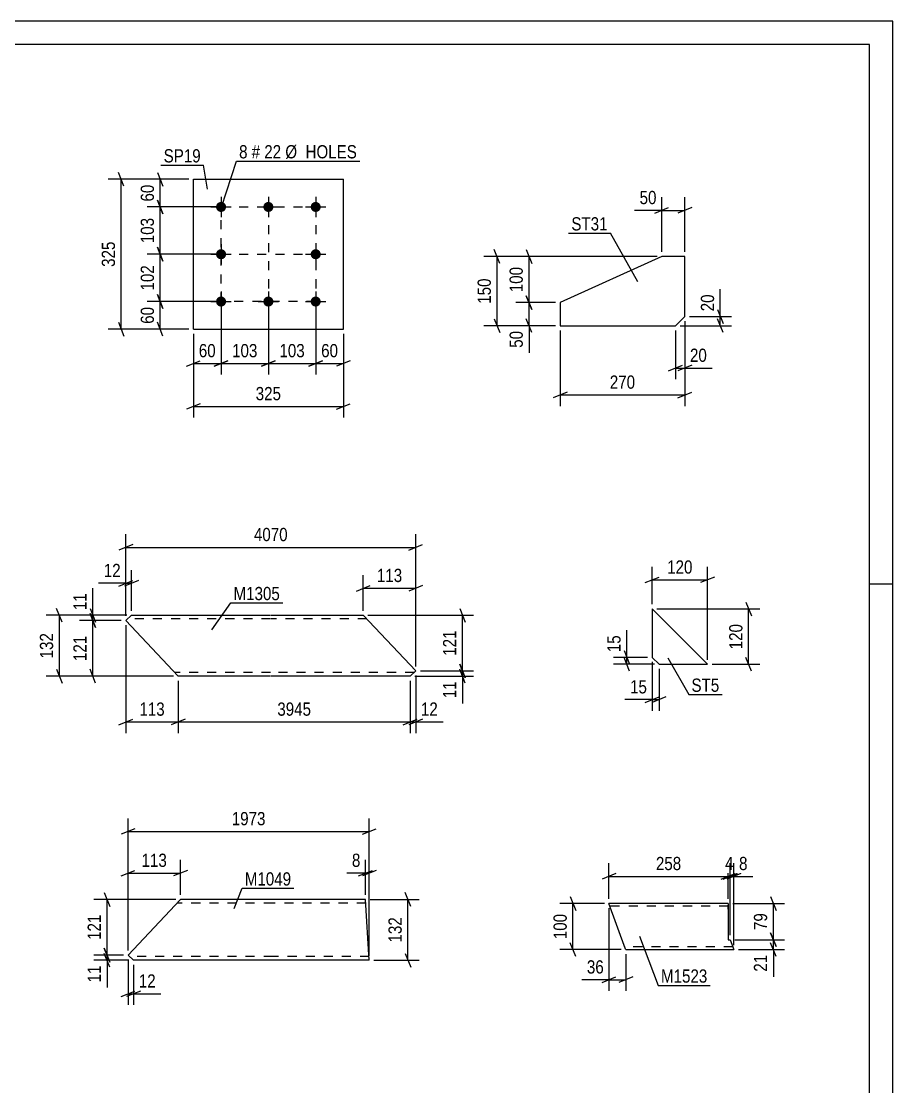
# Model space of a CAD drawing. Header units: millimetres. Extents: x 0 to 594, y 0 to 420.
# Drawn here: x 405.2 to 594, y 189.1 to 420 of the extents above; entities that cross this region are included whole.
import ezdxf

# ---------------------------------------------------------------- set-up
doc = ezdxf.new("R2010")
doc.units = ezdxf.units.MM
doc.linetypes.add('DXK_LINE_DOT2', pattern=[3.9198, 1.9599, -1.9599])
doc.styles.add('Arial Narrow', font='ARIALN.TTF', dxfattribs={"height": 0.2})

# ---------------------------------------------------------------- blocks, each defined once
blk = doc.blocks.new('Unknown-761544551-1135 - 11509')
at = {"color": 5, "linetype": 'Continuous'}
for p, q in [((594, 420), (0, 420)), ((594, 0), (594, 420)), ((589, 415), (5, 415)), ((589, 5), (589, 415)), ((594, 298), (589, 298))]:
    blk.add_line(p, q, dxfattribs=at)
blk = doc.blocks.new('Part-761544551-3211 - 3195')
at = {"color": 2, "linetype": 'Continuous'}
for p, q in [((427.88, 290.15), (429.09, 291.28)), ((429.09, 291.28), (459.23, 291.28)), ((459.33, 291.28), (479.33, 291.28)), ((479.33, 291.28), (490.68, 279.21)), ((439.23, 278.08), (427.88, 290.15)), ((459.23, 278.08), (439.23, 278.08)), ((489.48, 278.08), (459.33, 278.08)), ((490.68, 279.21), (489.48, 278.08))]:
    blk.add_line(p, q, dxfattribs=at)
at = {"color": 7, "linetype": 'DXK_LINE_DOT2'}
for p, q in [((459.23, 290.48), (428.24, 290.48)), ((480.09, 290.48), (459.33, 290.48)), ((459.23, 278.88), (438.48, 278.88)), ((490.33, 278.88), (459.33, 278.88))]:
    blk.add_line(p, q, dxfattribs=at)
blk = doc.blocks.new('Part-761544551-3380 - 3364')
at = {"color": 2, "linetype": 'Continuous'}
for p, q in [((428.36, 217.64), (439.71, 229.71)), ((459.71, 229.71), (439.71, 229.71)), ((479.81, 229.71), (459.81, 229.71)), ((480.62, 216.51), (479.81, 229.71)), ((429.56, 216.51), (428.36, 217.64)), ((459.71, 216.51), (429.56, 216.51)), ((480.62, 216.51), (459.81, 216.51))]:
    blk.add_line(p, q, dxfattribs=at)
at = {"color": 7, "linetype": 'DXK_LINE_DOT2'}
for p, q in [((459.71, 228.91), (438.96, 228.91)), ((479.86, 228.91), (459.81, 228.91)), ((459.71, 217.31), (428.71, 217.31)), ((480.57, 217.31), (459.81, 217.31)), ((480.57, 217.31), (480.57, 217.37))]:
    blk.add_line(p, q, dxfattribs=at)
blk = doc.blocks.new('Part-761544551-3575 - 3536')
at = {"color": 2, "linetype": 'Continuous'}
for p, q in [((442.51, 353.27), (442.51, 385.77)), ((442.51, 385.77), (475.01, 385.77)), ((475.01, 353.27), (475.01, 385.77)), ((442.51, 353.27), (475.01, 353.27))]:
    blk.add_line(p, q, dxfattribs=at)
blk = doc.blocks.new('Bolt-761544551-3570 - 3536')
at = {"linetype": 'Continuous'}
for points in [[(448.51, 380.87, -1), (448.51, 378.67, -1)], [(458.76, 380.87, -1), (458.76, 378.67, -1)], [(469.01, 380.87, -1), (469.01, 378.67, -1)], [(448.51, 370.62, -1), (448.51, 368.42, -1)], [(469.01, 370.62, -1), (469.01, 368.42, -1)], [(448.51, 360.37, -1), (448.51, 358.17, -1)], [(458.76, 360.37, -1), (458.76, 358.17, -1)], [(469.01, 360.37, -1), (469.01, 358.17, -1)]]:
    blk.add_hatch(color=1, dxfattribs=at).paths.add_polyline_path(points)
at = {"color": 1, "linetype": 'Continuous'}
for p, q in [((448.51, 381.97), (448.51, 377.57)), ((458.76, 381.97), (458.76, 377.57)), ((469.01, 381.97), (469.01, 377.57)), ((446.31, 379.77), (450.71, 379.77)), ((456.56, 379.77), (460.96, 379.77)), ((466.81, 379.77), (471.21, 379.77)), ((448.51, 371.72), (448.51, 367.32)), ((469.01, 371.72), (469.01, 367.32)), ((446.31, 369.52), (450.71, 369.52)), ((466.81, 369.52), (471.21, 369.52)), ((448.51, 361.47), (448.51, 357.07)), ((458.76, 361.47), (458.76, 357.07)), ((469.01, 361.47), (469.01, 357.07)), ((446.31, 359.27), (450.71, 359.27)), ((456.56, 359.27), (460.96, 359.27)), ((466.81, 359.27), (471.21, 359.27))]:
    blk.add_line(p, q, dxfattribs=at)
blk = doc.blocks.new('Part-761544551-3941 - 3925')
at = {"color": 2, "linetype": 'Continuous'}
for p, q in [((543.96, 369.03), (521.96, 359.03)), ((548.96, 369.03), (543.96, 369.03)), ((548.96, 356.03), (548.96, 369.03)), ((521.96, 359.03), (521.96, 354.03)), ((546.96, 354.03), (548.96, 356.03)), ((521.96, 354.03), (546.96, 354.03))]:
    blk.add_line(p, q, dxfattribs=at)
blk = doc.blocks.new('Part-761544551-4376 - 4360')
at = {"color": 2, "linetype": 'Continuous'}
for p, q in [((541.89, 292.66), (541.89, 282.16)), ((541.89, 292.66), (553.89, 280.66)), ((541.89, 282.16), (543.39, 280.66)), ((543.39, 280.66), (553.89, 280.66))]:
    blk.add_line(p, q, dxfattribs=at)
blk = doc.blocks.new('Part-761544551-4576 - 4570')
at = {"color": 2, "linetype": 'Continuous'}
for p, q in [((558.37, 228.83), (532.54, 228.83)), ((536.15, 218.92), (532.54, 228.83)), ((558.37, 228.83), (558.37, 228.74)), ((558.37, 228.74), (558.37, 227.63)), ((558.37, 227.63), (558.37, 220.98)), ((558.37, 220.98), (558.81, 220.98)), ((558.81, 220.98), (559.59, 218.83)), ((536.15, 218.92), (536.18, 218.83)), ((536.18, 218.83), (559.59, 218.83))]:
    blk.add_line(p, q, dxfattribs=at)
at = {"color": 7, "linetype": 'DXK_LINE_DOT2'}
for p, q in [((558.37, 228.23), (532.76, 228.23)), ((558.37, 227.63), (558.37, 228.48)), ((558.37, 227.86), (558.37, 227.63)), ((535.96, 219.43), (535.94, 219.48)), ((559.37, 219.43), (535.96, 219.43))]:
    blk.add_line(p, q, dxfattribs=at)
blk = doc.blocks.new('Rectangle-761544551-3648 - 3536')
at = {"color": 1, "linetype": 'DXK_LINE_DOT2'}
blk.add_lwpolyline([(448.51, 379.77), (469.01, 379.77), (469.01, 359.27), (448.51, 359.27), (448.51, 379.77)], close=True, dxfattribs=at)
blk = doc.blocks.new('Line-761544551-7862 - 3536')
at = {"color": 1, "linetype": 'DXK_LINE_DOT2'}
blk.add_line((458.76, 379.77), (458.76, 359.27), dxfattribs=at)
blk = doc.blocks.new('Line-761544551-7869 - 3536')
at = {"color": 1, "linetype": 'DXK_LINE_DOT2'}
blk.add_line((448.51, 369.52), (469.01, 369.52), dxfattribs=at)
blk = doc.blocks.new('StraightDimension-761544551-3318 - 3195')
at = {"color": 7, "linetype": 'Continuous'}
for p, q in [((479.33, 292.28), (479.33, 299.99)), ((490.68, 280.21), (490.68, 299.99)), ((477.83, 296.54), (480.83, 297.74)), ((479.33, 297.14), (490.68, 297.14)), ((492.18, 297.74), (489.18, 296.54))]:
    blk.add_line(p, q, dxfattribs=at)
at = {"color": 0}
blk.add_wipeout([(488.35, 297.89), (488.35, 302.09), (481.67, 302.09), (481.67, 297.89)], dxfattribs=at)
at = {"color": 3, "style": 'Arial Narrow'}
blk.add_text('113', height=2.863, dxfattribs=at).set_placement((482.27, 298.49))
blk = doc.blocks.new('StraightDimension-761544551-3214 - 3195')
at = {"color": 7, "linetype": 'Continuous'}
for p, q in [((500.21, 280.71), (501.41, 277.71)), ((501.41, 276.58), (500.21, 279.58)), ((490.48, 278.08), (503.21, 278.08)), ((491.68, 279.21), (503.21, 279.21)), ((500.81, 278.08), (500.81, 279.21))]:
    blk.add_line(p, q, dxfattribs=at)
at = {"color": 0}
blk.add_wipeout([(500.06, 277.56), (495.86, 277.56), (495.86, 272.7), (500.06, 272.7)], dxfattribs=at)
at = {"color": 7, "linetype": 'Continuous'}
blk.add_line((500.81, 278.08), (500.81, 272.18), dxfattribs=at)
blk.add_line((500.81, 278.08), (500.81, 272.18), dxfattribs=at)
at = {"color": 3, "style": 'Arial Narrow'}
blk.add_text('11', height=2.863, rotation=90.0002, dxfattribs=at).set_placement((499.46, 273.3))
blk = doc.blocks.new('StraightDimension-761544551-3227 - 3195')
at = {"color": 7, "linetype": 'Continuous'}
for p, q in [((480.33, 291.28), (503.21, 291.28)), ((500.21, 292.78), (501.41, 289.78)), ((500.81, 279.21), (500.81, 291.28)), ((501.41, 277.71), (500.21, 280.71)), ((491.68, 279.21), (503.21, 279.21))]:
    blk.add_line(p, q, dxfattribs=at)
at = {"color": 0}
blk.add_wipeout([(500.06, 288.59), (495.86, 288.59), (495.86, 281.91), (500.06, 281.91)], dxfattribs=at)
at = {"color": 3, "style": 'Arial Narrow'}
blk.add_text('121', height=2.863, rotation=90.0002, dxfattribs=at).set_placement((499.46, 282.51))
blk = doc.blocks.new('StraightDimension-761544551-3241 - 3195')
at = {"color": 7, "linetype": 'Continuous'}
for p, q in [((428.09, 291.28), (410.63, 291.28)), ((414.08, 289.78), (412.88, 292.78)), ((413.48, 278.08), (413.48, 291.28)), ((412.88, 279.58), (414.08, 276.58)), ((438.23, 278.08), (410.63, 278.08))]:
    blk.add_line(p, q, dxfattribs=at)
at = {"color": 0}
blk.add_wipeout([(412.73, 288.02), (408.53, 288.02), (408.53, 281.34), (412.73, 281.34)], dxfattribs=at)
at = {"color": 3, "style": 'Arial Narrow'}
blk.add_text('132', height=2.863, rotation=90.0002, dxfattribs=at).set_placement((412.13, 281.94))
blk = doc.blocks.new('StraightDimension-761544551-3260 - 3195')
at = {"color": 7, "linetype": 'Continuous'}
for p, q in [((420.13, 291.65), (421.33, 288.65)), ((426.88, 290.15), (417.88, 290.15)), ((420.73, 278.08), (420.73, 290.15)), ((421.33, 276.58), (420.13, 279.58)), ((438.23, 278.08), (417.88, 278.08))]:
    blk.add_line(p, q, dxfattribs=at)
at = {"color": 0}
blk.add_wipeout([(419.98, 287.46), (415.78, 287.46), (415.78, 280.77), (419.98, 280.77)], dxfattribs=at)
at = {"color": 3, "style": 'Arial Narrow'}
blk.add_text('121', height=2.863, rotation=90.0002, dxfattribs=at).set_placement((419.38, 281.37))
blk = doc.blocks.new('StraightDimension-761544551-3272 - 3195')
at = {"color": 7, "linetype": 'Continuous'}
for p, q in [((428.09, 291.28), (417.88, 291.28)), ((420.13, 292.78), (421.33, 289.78)), ((421.33, 288.65), (420.13, 291.65)), ((420.73, 290.15), (420.73, 291.28)), ((426.88, 290.15), (417.88, 290.15))]:
    blk.add_line(p, q, dxfattribs=at)
at = {"color": 0}
blk.add_wipeout([(419.98, 296.66), (415.78, 296.66), (415.78, 291.81), (419.98, 291.81)], dxfattribs=at)
at = {"color": 7, "linetype": 'Continuous'}
blk.add_line((420.73, 291.28), (420.73, 297.19), dxfattribs=at)
blk.add_line((420.73, 291.28), (420.73, 297.19), dxfattribs=at)
at = {"color": 3, "style": 'Arial Narrow'}
blk.add_text('11', height=2.863, rotation=90.0002, dxfattribs=at).set_placement((419.38, 292.41))
blk = doc.blocks.new('StraightDimension-761544551-3336 - 3195')
at = {"color": 7, "linetype": 'Continuous'}
for p, q in [((427.88, 291.15), (427.88, 301.06)), ((429.09, 292.28), (429.09, 301.06)), ((426.38, 297.61), (429.38, 298.81)), ((430.59, 298.81), (427.59, 297.61)), ((427.88, 298.21), (429.09, 298.21))]:
    blk.add_line(p, q, dxfattribs=at)
at = {"color": 0}
blk.add_wipeout([(427.36, 298.96), (427.36, 303.16), (422.5, 303.16), (422.5, 298.96)], dxfattribs=at)
at = {"color": 7, "linetype": 'Continuous'}
blk.add_line((427.88, 298.21), (421.98, 298.21), dxfattribs=at)
blk.add_line((427.88, 298.21), (421.98, 298.21), dxfattribs=at)
at = {"color": 3, "style": 'Arial Narrow'}
blk.add_text('12', height=2.863, dxfattribs=at).set_placement((423.1, 299.56))
blk = doc.blocks.new('StraightDimension-761544551-3350 - 3195')
at = {"color": 7, "linetype": 'Continuous'}
for p, q in [((427.88, 291.15), (427.88, 308.85)), ((490.68, 280.21), (490.68, 308.85)), ((429.38, 306.6), (426.38, 305.4)), ((427.88, 306), (490.68, 306)), ((489.18, 305.4), (492.18, 306.6))]:
    blk.add_line(p, q, dxfattribs=at)
at = {"color": 0}
blk.add_wipeout([(463.54, 306.75), (463.54, 310.95), (455.03, 310.95), (455.03, 306.75)], dxfattribs=at)
at = {"color": 3, "style": 'Arial Narrow'}
blk.add_text('4070', height=2.863, dxfattribs=at).set_placement((455.63, 307.35))
blk = doc.blocks.new('StraightDimension-761544551-8099 - 3195')
at = {"color": 7, "linetype": 'Continuous'}
for p, q in [((489.48, 277.08), (489.48, 265.77)), ((490.68, 278.21), (490.68, 265.77)), ((487.98, 267.57), (490.98, 268.77)), ((492.18, 268.77), (489.18, 267.57)), ((489.48, 268.17), (490.68, 268.17))]:
    blk.add_line(p, q, dxfattribs=at)
at = {"color": 0}
blk.add_wipeout([(496.06, 268.92), (496.06, 273.12), (491.21, 273.12), (491.21, 268.92)], dxfattribs=at)
at = {"color": 7, "linetype": 'Continuous'}
blk.add_line((490.68, 268.17), (496.59, 268.17), dxfattribs=at)
blk.add_line((490.68, 268.17), (496.59, 268.17), dxfattribs=at)
at = {"color": 3, "style": 'Arial Narrow'}
blk.add_text('12', height=2.863, dxfattribs=at).set_placement((491.81, 269.52))
blk = doc.blocks.new('StraightDimension-761544551-8100 - 3195')
at = {"color": 7, "linetype": 'Continuous'}
for p, q in [((439.23, 277.08), (439.23, 265.77)), ((489.48, 277.08), (489.48, 265.77)), ((440.73, 268.77), (437.73, 267.57)), ((439.23, 268.17), (489.48, 268.17)), ((487.98, 267.57), (490.98, 268.77))]:
    blk.add_line(p, q, dxfattribs=at)
at = {"color": 0}
blk.add_wipeout([(468.61, 268.92), (468.61, 273.12), (460.1, 273.12), (460.1, 268.92)], dxfattribs=at)
at = {"color": 3, "style": 'Arial Narrow'}
blk.add_text('3945', height=2.863, dxfattribs=at).set_placement((460.7, 269.52))
blk = doc.blocks.new('StraightDimension-761544551-8101 - 3195')
at = {"color": 7, "linetype": 'Continuous'}
for p, q in [((427.88, 289.15), (427.88, 265.77)), ((439.23, 277.08), (439.23, 265.77)), ((426.38, 267.57), (429.38, 268.77)), ((427.88, 268.17), (439.23, 268.17)), ((440.73, 268.77), (437.73, 267.57))]:
    blk.add_line(p, q, dxfattribs=at)
at = {"color": 0}
blk.add_wipeout([(436.9, 268.92), (436.9, 273.12), (430.22, 273.12), (430.22, 268.92)], dxfattribs=at)
at = {"color": 3, "style": 'Arial Narrow'}
blk.add_text('113', height=2.863, dxfattribs=at).set_placement((430.82, 269.52))
blk = doc.blocks.new('StraightDimension-761544551-3383 - 3364')
at = {"color": 7, "linetype": 'Continuous'}
for p, q in [((489.59, 228.21), (488.39, 231.21)), ((480.81, 229.71), (491.39, 229.71)), ((488.99, 216.51), (488.99, 229.71)), ((488.39, 218.01), (489.59, 215.01)), ((481.62, 216.51), (491.39, 216.51))]:
    blk.add_line(p, q, dxfattribs=at)
at = {"color": 0}
blk.add_wipeout([(488.24, 226.45), (484.04, 226.45), (484.04, 219.77), (488.24, 219.77)], dxfattribs=at)
at = {"color": 3, "style": 'Arial Narrow'}
blk.add_text('132', height=2.863, rotation=90.0002, dxfattribs=at).set_placement((487.64, 220.37))
blk = doc.blocks.new('StraightDimension-761544551-3456 - 3364')
at = {"color": 7, "linetype": 'Continuous'}
for p, q in [((428.36, 216.64), (428.36, 206.85)), ((429.56, 215.51), (429.56, 206.85)), ((426.86, 208.65), (429.86, 209.85)), ((431.06, 209.85), (428.06, 208.65)), ((428.36, 209.25), (429.56, 209.25))]:
    blk.add_line(p, q, dxfattribs=at)
at = {"color": 0}
blk.add_wipeout([(434.94, 210), (434.94, 214.2), (430.09, 214.2), (430.09, 210)], dxfattribs=at)
at = {"color": 7, "linetype": 'Continuous'}
blk.add_line((429.56, 209.25), (435.47, 209.25), dxfattribs=at)
blk.add_line((429.56, 209.25), (435.47, 209.25), dxfattribs=at)
at = {"color": 3, "style": 'Arial Narrow'}
blk.add_text('12', height=2.863, dxfattribs=at).set_placement((430.69, 210.6))
blk = doc.blocks.new('StraightDimension-761544551-3424 - 3364')
at = {"color": 7, "linetype": 'Continuous'}
for p, q in [((479.81, 230.71), (479.81, 238.26)), ((480.62, 217.51), (480.62, 238.26)), ((478.31, 234.81), (481.31, 236.01)), ((482.12, 236.01), (479.12, 234.81)), ((479.81, 235.41), (480.62, 235.41))]:
    blk.add_line(p, q, dxfattribs=at)
at = {"color": 0}
blk.add_wipeout([(479.28, 236.16), (479.28, 240.36), (476.26, 240.36), (476.26, 236.16)], dxfattribs=at)
at = {"color": 7, "linetype": 'Continuous'}
blk.add_line((479.81, 235.41), (475.73, 235.41), dxfattribs=at)
blk.add_line((479.81, 235.41), (475.73, 235.41), dxfattribs=at)
at = {"color": 3, "style": 'Arial Narrow'}
blk.add_text('8', height=2.86, dxfattribs=at).set_placement((476.86, 236.76))
blk = doc.blocks.new('StraightDimension-761544551-3397 - 3364')
at = {"color": 7, "linetype": 'Continuous'}
for p, q in [((427.36, 217.64), (420.97, 217.64)), ((423.22, 219.14), (424.42, 216.14)), ((424.42, 215.01), (423.22, 218.01)), ((423.82, 216.51), (423.82, 217.64)), ((428.56, 216.51), (420.97, 216.51))]:
    blk.add_line(p, q, dxfattribs=at)
at = {"color": 0}
blk.add_wipeout([(423.07, 215.98), (418.87, 215.98), (418.87, 211.13), (423.07, 211.13)], dxfattribs=at)
at = {"color": 7, "linetype": 'Continuous'}
blk.add_line((423.82, 216.51), (423.82, 210.6), dxfattribs=at)
blk.add_line((423.82, 216.51), (423.82, 210.6), dxfattribs=at)
at = {"color": 3, "style": 'Arial Narrow'}
blk.add_text('11', height=2.863, rotation=90.0002, dxfattribs=at).set_placement((422.47, 211.73))
blk = doc.blocks.new('StraightDimension-761544551-3410 - 3364')
at = {"color": 7, "linetype": 'Continuous'}
for p, q in [((423.22, 231.21), (424.42, 228.21)), ((438.71, 229.71), (420.97, 229.71)), ((423.82, 217.64), (423.82, 229.71)), ((427.36, 217.64), (420.97, 217.64)), ((424.42, 216.14), (423.22, 219.14))]:
    blk.add_line(p, q, dxfattribs=at)
at = {"color": 0}
blk.add_wipeout([(423.07, 227.02), (418.87, 227.02), (418.87, 220.33), (423.07, 220.33)], dxfattribs=at)
at = {"color": 3, "style": 'Arial Narrow'}
blk.add_text('121', height=2.863, rotation=90.0002, dxfattribs=at).set_placement((422.47, 220.93))
blk = doc.blocks.new('StraightDimension-761544551-3438 - 3364')
at = {"color": 7, "linetype": 'Continuous'}
for p, q in [((428.36, 218.64), (428.36, 238.26)), ((439.71, 230.71), (439.71, 238.26)), ((426.86, 234.81), (429.86, 236.01)), ((441.21, 236.01), (438.21, 234.81)), ((428.36, 235.41), (439.71, 235.41))]:
    blk.add_line(p, q, dxfattribs=at)
at = {"color": 0}
blk.add_wipeout([(437.38, 236.16), (437.38, 240.36), (430.69, 240.36), (430.69, 236.16)], dxfattribs=at)
at = {"color": 3, "style": 'Arial Narrow'}
blk.add_text('113', height=2.863, dxfattribs=at).set_placement((431.29, 236.76))
blk = doc.blocks.new('StraightDimension-761544551-3470 - 3364')
at = {"color": 7, "linetype": 'Continuous'}
for p, q in [((428.36, 218.64), (428.36, 247.28)), ((480.62, 217.51), (480.62, 247.28)), ((429.86, 245.03), (426.86, 243.83)), ((479.12, 243.83), (482.12, 245.03)), ((428.36, 244.43), (480.62, 244.43))]:
    blk.add_line(p, q, dxfattribs=at)
at = {"color": 0}
blk.add_wipeout([(458.75, 245.18), (458.75, 249.38), (450.23, 249.38), (450.23, 245.18)], dxfattribs=at)
at = {"color": 3, "style": 'Arial Narrow'}
blk.add_text('1973', height=2.863, dxfattribs=at).set_placement((450.83, 245.78))
blk = doc.blocks.new('StraightDimension-761544551-3624 - 3536')
at = {"color": 7, "linetype": 'Continuous'}
for p, q in [((441.51, 385.77), (432.47, 385.77)), ((434.72, 387.27), (435.92, 384.27)), ((435.32, 379.77), (435.32, 385.77)), ((435.92, 378.27), (434.72, 381.27)), ((447.51, 379.77), (432.47, 379.77))]:
    blk.add_line(p, q, dxfattribs=at)
at = {"color": 0}
blk.add_wipeout([(434.57, 385.2), (430.37, 385.2), (430.37, 380.34), (434.57, 380.34)], dxfattribs=at)
at = {"color": 3, "style": 'Arial Narrow'}
blk.add_text('60', height=2.863, rotation=90.0002, dxfattribs=at).set_placement((433.97, 380.94))
blk = doc.blocks.new('StraightDimension-761544551-3577 - 3536')
at = {"color": 7, "linetype": 'Continuous'}
for p, q in [((442.51, 352.27), (442.51, 334.14)), ((475.01, 352.27), (475.01, 334.14)), ((444.01, 337.14), (441.01, 335.94)), ((473.51, 335.94), (476.51, 337.14)), ((442.51, 336.54), (475.01, 336.54))]:
    blk.add_line(p, q, dxfattribs=at)
at = {"color": 0}
blk.add_wipeout([(462.11, 337.29), (462.11, 341.49), (455.42, 341.49), (455.42, 337.29)], dxfattribs=at)
at = {"color": 3, "style": 'Arial Narrow'}
blk.add_text('325', height=2.863, dxfattribs=at).set_placement((456.02, 337.89))
blk = doc.blocks.new('StraightDimension-761544551-3588 - 3536')
at = {"color": 7, "linetype": 'Continuous'}
for p, q in [((448.51, 358.27), (448.51, 343.45)), ((442.51, 352.27), (442.51, 343.45)), ((441.01, 345.25), (444.01, 346.45)), ((450.01, 346.45), (447.01, 345.25)), ((442.51, 345.85), (448.51, 345.85))]:
    blk.add_line(p, q, dxfattribs=at)
at = {"color": 0}
blk.add_wipeout([(447.94, 346.6), (447.94, 350.8), (443.09, 350.8), (443.09, 346.6)], dxfattribs=at)
at = {"color": 3, "style": 'Arial Narrow'}
blk.add_text('60', height=2.863, dxfattribs=at).set_placement((443.69, 347.2))
blk = doc.blocks.new('StraightDimension-761544551-3602 - 3536')
at = {"color": 7, "linetype": 'Continuous'}
for p, q in [((469.01, 358.27), (469.01, 343.45)), ((475.01, 352.27), (475.01, 343.45)), ((467.51, 345.25), (470.51, 346.45)), ((476.51, 346.45), (473.51, 345.25)), ((469.01, 345.85), (475.01, 345.85))]:
    blk.add_line(p, q, dxfattribs=at)
at = {"color": 0}
blk.add_wipeout([(474.44, 346.6), (474.44, 350.8), (469.59, 350.8), (469.59, 346.6)], dxfattribs=at)
at = {"color": 3, "style": 'Arial Narrow'}
blk.add_text('60', height=2.863, dxfattribs=at).set_placement((470.19, 347.2))
blk = doc.blocks.new('StraightDimension-761544551-3613 - 3536')
at = {"color": 7, "linetype": 'Continuous'}
for p, q in [((441.51, 385.77), (424.03, 385.77)), ((427.48, 384.27), (426.28, 387.27)), ((426.88, 353.27), (426.88, 385.77)), ((441.51, 353.27), (424.03, 353.27)), ((426.28, 354.77), (427.48, 351.77))]:
    blk.add_line(p, q, dxfattribs=at)
at = {"color": 0}
blk.add_wipeout([(426.13, 372.87), (421.93, 372.87), (421.93, 366.18), (426.13, 366.18)], dxfattribs=at)
at = {"color": 3, "style": 'Arial Narrow'}
blk.add_text('325', height=2.863, rotation=90.0002, dxfattribs=at).set_placement((425.53, 366.78))
blk = doc.blocks.new('StraightDimension-761544551-3638 - 3536')
at = {"color": 7, "linetype": 'Continuous'}
for p, q in [((434.72, 360.77), (435.92, 357.77)), ((447.51, 359.27), (432.47, 359.27)), ((435.32, 353.27), (435.32, 359.27)), ((441.51, 353.27), (432.47, 353.27)), ((435.92, 351.77), (434.72, 354.77))]:
    blk.add_line(p, q, dxfattribs=at)
at = {"color": 0}
blk.add_wipeout([(434.57, 358.7), (430.37, 358.7), (430.37, 353.84), (434.57, 353.84)], dxfattribs=at)
at = {"color": 3, "style": 'Arial Narrow'}
blk.add_text('60', height=2.863, rotation=90.0002, dxfattribs=at).set_placement((433.97, 354.44))
blk = doc.blocks.new('StraightDimension-761544551-6168 - 3536')
at = {"color": 7, "linetype": 'Continuous'}
for p, q in [((448.51, 358.27), (448.51, 343.45)), ((458.76, 358.27), (458.76, 343.45)), ((447.01, 345.25), (450.01, 346.45)), ((460.26, 346.45), (457.26, 345.25)), ((448.51, 345.85), (458.76, 345.85))]:
    blk.add_line(p, q, dxfattribs=at)
at = {"color": 0}
blk.add_wipeout([(456.98, 346.6), (456.98, 350.8), (450.3, 350.8), (450.3, 346.6)], dxfattribs=at)
at = {"color": 3, "style": 'Arial Narrow'}
blk.add_text('103', height=2.863, dxfattribs=at).set_placement((450.9, 347.2))
blk = doc.blocks.new('StraightDimension-761544551-6170 - 3536')
at = {"color": 7, "linetype": 'Continuous'}
for p, q in [((458.76, 358.27), (458.76, 343.45)), ((469.01, 358.27), (469.01, 343.45)), ((457.26, 345.25), (460.26, 346.45)), ((470.51, 346.45), (467.51, 345.25)), ((458.76, 345.85), (469.01, 345.85))]:
    blk.add_line(p, q, dxfattribs=at)
at = {"color": 0}
blk.add_wipeout([(467.23, 346.6), (467.23, 350.8), (460.55, 350.8), (460.55, 346.6)], dxfattribs=at)
at = {"color": 3, "style": 'Arial Narrow'}
blk.add_text('103', height=2.863, dxfattribs=at).set_placement((461.15, 347.2))
blk = doc.blocks.new('StraightDimension-761544551-6190 - 3536')
at = {"color": 7, "linetype": 'Continuous'}
for p, q in [((447.51, 369.52), (432.47, 369.52)), ((434.72, 371.02), (435.92, 368.02)), ((435.32, 359.27), (435.32, 369.52)), ((435.92, 357.77), (434.72, 360.77)), ((447.51, 359.27), (432.47, 359.27))]:
    blk.add_line(p, q, dxfattribs=at)
at = {"color": 0}
blk.add_wipeout([(434.57, 367.74), (430.37, 367.74), (430.37, 361.06), (434.57, 361.06)], dxfattribs=at)
at = {"color": 3, "style": 'Arial Narrow'}
blk.add_text('102', height=2.863, rotation=90.0002, dxfattribs=at).set_placement((433.97, 361.66))
blk = doc.blocks.new('StraightDimension-761544551-6192 - 3536')
at = {"color": 7, "linetype": 'Continuous'}
for p, q in [((434.72, 381.27), (435.92, 378.27)), ((447.51, 379.77), (432.47, 379.77)), ((435.32, 369.52), (435.32, 379.77)), ((447.51, 369.52), (432.47, 369.52)), ((435.92, 368.02), (434.72, 371.02))]:
    blk.add_line(p, q, dxfattribs=at)
at = {"color": 0}
blk.add_wipeout([(434.57, 377.99), (430.37, 377.99), (430.37, 371.31), (434.57, 371.31)], dxfattribs=at)
at = {"color": 3, "style": 'Arial Narrow'}
blk.add_text('103', height=2.863, rotation=90.0002, dxfattribs=at).set_placement((433.97, 371.91))
blk = doc.blocks.new('StraightDimension-761544551-3953 - 3925')
at = {"color": 7, "linetype": 'Continuous'}
for p, q in [((543.96, 370.03), (543.96, 381.88)), ((548.96, 370.03), (548.96, 381.88)), ((542.46, 378.43), (545.46, 379.63)), ((543.96, 379.03), (548.96, 379.03)), ((550.46, 379.63), (547.46, 378.43))]:
    blk.add_line(p, q, dxfattribs=at)
at = {"color": 0}
blk.add_wipeout([(543.44, 379.78), (543.44, 383.98), (538.58, 383.98), (538.58, 379.78)], dxfattribs=at)
at = {"color": 7, "linetype": 'Continuous'}
blk.add_line((543.96, 379.03), (538.05, 379.03), dxfattribs=at)
blk.add_line((543.96, 379.03), (538.05, 379.03), dxfattribs=at)
at = {"color": 3, "style": 'Arial Narrow'}
blk.add_text('50', height=2.863, dxfattribs=at).set_placement((539.18, 380.38))
blk = doc.blocks.new('StraightDimension-761544551-3981 - 3925')
at = {"color": 7, "linetype": 'Continuous'}
for p, q in [((514.62, 370.53), (515.82, 367.53)), ((542.96, 369.03), (512.37, 369.03)), ((515.22, 359.03), (515.22, 369.03)), ((515.82, 357.53), (514.62, 360.53)), ((520.96, 359.03), (512.37, 359.03))]:
    blk.add_line(p, q, dxfattribs=at)
at = {"color": 0}
blk.add_wipeout([(514.47, 367.37), (510.27, 367.37), (510.27, 360.69), (514.47, 360.69)], dxfattribs=at)
at = {"color": 3, "style": 'Arial Narrow'}
blk.add_text('100', height=2.863, rotation=90.0002, dxfattribs=at).set_placement((513.87, 361.29))
blk = doc.blocks.new('StraightDimension-761544551-3975 - 3925')
at = {"color": 7, "linetype": 'Continuous'}
for p, q in [((514.62, 360.53), (515.82, 357.53)), ((520.96, 359.03), (512.37, 359.03)), ((515.22, 354.03), (515.22, 359.03)), ((520.96, 354.03), (512.37, 354.03)), ((515.82, 352.53), (514.62, 355.53))]:
    blk.add_line(p, q, dxfattribs=at)
at = {"color": 0}
blk.add_wipeout([(514.47, 353.51), (510.27, 353.51), (510.27, 348.65), (514.47, 348.65)], dxfattribs=at)
at = {"color": 7, "linetype": 'Continuous'}
blk.add_line((515.22, 354.03), (515.22, 348.13), dxfattribs=at)
blk.add_line((515.22, 354.03), (515.22, 348.13), dxfattribs=at)
at = {"color": 3, "style": 'Arial Narrow'}
blk.add_text('50', height=2.863, rotation=90.0002, dxfattribs=at).set_placement((513.87, 349.25))
blk = doc.blocks.new('StraightDimension-761544551-3943 - 3925')
at = {"color": 7, "linetype": 'Continuous'}
for p, q in [((548.96, 355.03), (548.96, 342.45)), ((546.96, 353.03), (546.96, 342.45)), ((545.46, 344.25), (548.46, 345.45)), ((546.96, 344.85), (548.96, 344.85)), ((550.46, 345.45), (547.46, 344.25))]:
    blk.add_line(p, q, dxfattribs=at)
at = {"color": 0}
blk.add_wipeout([(554.34, 345.6), (554.34, 349.8), (549.49, 349.8), (549.49, 345.6)], dxfattribs=at)
at = {"color": 7, "linetype": 'Continuous'}
blk.add_line((548.96, 344.85), (554.87, 344.85), dxfattribs=at)
blk.add_line((548.96, 344.85), (554.87, 344.85), dxfattribs=at)
at = {"color": 3, "style": 'Arial Narrow'}
blk.add_text('20', height=2.863, dxfattribs=at).set_placement((550.09, 346.2))
blk = doc.blocks.new('StraightDimension-761544551-3964 - 3925')
at = {"color": 7, "linetype": 'Continuous'}
for p, q in [((549.96, 356.03), (559.06, 356.03)), ((556.06, 357.53), (557.26, 354.53)), ((556.66, 354.03), (556.66, 356.03)), ((547.96, 354.03), (559.06, 354.03)), ((557.26, 352.53), (556.06, 355.53))]:
    blk.add_line(p, q, dxfattribs=at)
at = {"color": 0}
blk.add_wipeout([(555.91, 361.41), (551.71, 361.41), (551.71, 356.56), (555.91, 356.56)], dxfattribs=at)
at = {"color": 7, "linetype": 'Continuous'}
blk.add_line((556.66, 356.03), (556.66, 361.94), dxfattribs=at)
blk.add_line((556.66, 356.03), (556.66, 361.94), dxfattribs=at)
at = {"color": 3, "style": 'Arial Narrow'}
blk.add_text('20', height=2.863, rotation=90.0002, dxfattribs=at).set_placement((555.31, 357.16))
blk = doc.blocks.new('StraightDimension-761544551-3990 - 3925')
at = {"color": 7, "linetype": 'Continuous'}
for p, q in [((548.96, 355.03), (548.96, 336.63)), ((521.96, 353.03), (521.96, 336.63)), ((523.46, 339.63), (520.46, 338.43)), ((547.46, 338.43), (550.46, 339.63)), ((521.96, 339.03), (548.96, 339.03))]:
    blk.add_line(p, q, dxfattribs=at)
at = {"color": 0}
blk.add_wipeout([(538.8, 339.78), (538.8, 343.98), (532.12, 343.98), (532.12, 339.78)], dxfattribs=at)
at = {"color": 3, "style": 'Arial Narrow'}
blk.add_text('270', height=2.863, dxfattribs=at).set_placement((532.72, 340.38))
blk = doc.blocks.new('StraightDimension-761544551-3997 - 3925')
at = {"color": 7, "linetype": 'Continuous'}
for p, q in [((508.9, 367.53), (507.7, 370.53)), ((542.96, 369.03), (505.45, 369.03)), ((508.3, 354.03), (508.3, 369.03)), ((520.96, 354.03), (505.45, 354.03)), ((507.7, 355.53), (508.9, 352.53))]:
    blk.add_line(p, q, dxfattribs=at)
at = {"color": 0}
blk.add_wipeout([(507.55, 364.87), (503.35, 364.87), (503.35, 358.19), (507.55, 358.19)], dxfattribs=at)
at = {"color": 3, "style": 'Arial Narrow'}
blk.add_text('150', height=2.863, rotation=90.0002, dxfattribs=at).set_placement((506.95, 358.79))
blk = doc.blocks.new('StraightDimension-761544551-4378 - 4360')
at = {"color": 7, "linetype": 'Continuous'}
for p, q in [((562.2, 294.16), (563.4, 291.16)), ((542.89, 292.66), (565.2, 292.66)), ((562.8, 280.66), (562.8, 292.66)), ((563.4, 279.16), (562.2, 282.16)), ((554.89, 280.66), (565.2, 280.66))]:
    blk.add_line(p, q, dxfattribs=at)
at = {"color": 0}
blk.add_wipeout([(562.05, 290), (557.85, 290), (557.85, 283.31), (562.05, 283.31)], dxfattribs=at)
at = {"color": 3, "style": 'Arial Narrow'}
blk.add_text('120', height=2.863, rotation=90.0002, dxfattribs=at).set_placement((561.45, 283.91))
blk = doc.blocks.new('StraightDimension-761544551-4385 - 4360')
at = {"color": 7, "linetype": 'Continuous'}
for p, q in [((540.89, 282.16), (533.55, 282.16)), ((535.8, 283.66), (537, 280.66)), ((537, 279.16), (535.8, 282.16)), ((536.4, 280.66), (536.4, 282.16)), ((542.39, 280.66), (533.55, 280.66))]:
    blk.add_line(p, q, dxfattribs=at)
at = {"color": 0}
blk.add_wipeout([(535.65, 287.54), (531.45, 287.54), (531.45, 282.68), (535.65, 282.68)], dxfattribs=at)
at = {"color": 7, "linetype": 'Continuous'}
blk.add_line((536.4, 282.16), (536.4, 288.06), dxfattribs=at)
blk.add_line((536.4, 282.16), (536.4, 288.06), dxfattribs=at)
at = {"color": 3, "style": 'Arial Narrow'}
blk.add_text('15', height=2.863, rotation=90.0002, dxfattribs=at).set_placement((535.05, 283.28))
blk = doc.blocks.new('StraightDimension-761544551-4397 - 4360')
at = {"color": 7, "linetype": 'Continuous'}
for p, q in [((541.89, 293.66), (541.89, 301.81)), ((553.89, 281.66), (553.89, 301.81)), ((540.39, 298.36), (543.39, 299.56)), ((541.89, 298.96), (553.89, 298.96)), ((555.39, 299.56), (552.39, 298.36))]:
    blk.add_line(p, q, dxfattribs=at)
at = {"color": 0}
blk.add_wipeout([(551.23, 299.71), (551.23, 303.91), (544.55, 303.91), (544.55, 299.71)], dxfattribs=at)
at = {"color": 3, "style": 'Arial Narrow'}
blk.add_text('120', height=2.863, dxfattribs=at).set_placement((545.15, 300.31))
blk = doc.blocks.new('StraightDimension-761544551-4406 - 4360')
at = {"color": 7, "linetype": 'Continuous'}
for p, q in [((541.89, 281.16), (541.89, 270.6)), ((543.39, 279.66), (543.39, 270.6)), ((540.39, 272.4), (543.39, 273.6)), ((544.89, 273.6), (541.89, 272.4)), ((541.89, 273), (543.39, 273))]:
    blk.add_line(p, q, dxfattribs=at)
at = {"color": 0}
blk.add_wipeout([(541.36, 273.75), (541.36, 277.95), (536.51, 277.95), (536.51, 273.75)], dxfattribs=at)
at = {"color": 7, "linetype": 'Continuous'}
blk.add_line((541.89, 273), (535.98, 273), dxfattribs=at)
blk.add_line((541.89, 273), (535.98, 273), dxfattribs=at)
at = {"color": 3, "style": 'Arial Narrow'}
blk.add_text('15', height=2.863, dxfattribs=at).set_placement((537.11, 274.35))
blk = doc.blocks.new('StraightDimension-761544551-8394 - 4570')
at = {"color": 7, "linetype": 'Continuous'}
for p, q in [((532.54, 229.83), (532.54, 237.56)), ((558.37, 229.83), (558.37, 237.56)), ((534.04, 235.31), (531.04, 234.11)), ((532.54, 234.71), (558.37, 234.71)), ((556.87, 234.11), (559.87, 235.31))]:
    blk.add_line(p, q, dxfattribs=at)
at = {"color": 0}
blk.add_wipeout([(548.8, 235.46), (548.8, 239.66), (542.11, 239.66), (542.11, 235.46)], dxfattribs=at)
at = {"color": 3, "style": 'Arial Narrow'}
blk.add_text('258', height=2.863, dxfattribs=at).set_placement((542.71, 236.06))
blk = doc.blocks.new('StraightDimension-761544551-8441 - 4570')
at = {"color": 7, "linetype": 'Continuous'}
for p, q in [((559.37, 228.83), (570.55, 228.83)), ((567.55, 230.33), (568.75, 227.33)), ((568.15, 220.98), (568.15, 228.83)), ((568.75, 219.48), (567.55, 222.48)), ((559.81, 220.98), (570.55, 220.98))]:
    blk.add_line(p, q, dxfattribs=at)
at = {"color": 0}
blk.add_wipeout([(567.4, 227.33), (563.2, 227.33), (563.2, 222.48), (567.4, 222.48)], dxfattribs=at)
at = {"color": 3, "style": 'Arial Narrow'}
blk.add_text('79', height=2.863, rotation=90.0002, dxfattribs=at).set_placement((566.8, 223.08))
blk = doc.blocks.new('StraightDimension-761544551-8393 - 4570')
at = {"color": 7, "linetype": 'Continuous'}
for p, q in [((558.37, 229.83), (558.37, 237.56)), ((558.81, 221.98), (558.81, 237.56)), ((556.87, 234.11), (559.87, 235.31)), ((560.31, 235.31), (557.31, 234.11)), ((558.37, 234.71), (558.81, 234.71))]:
    blk.add_line(p, q, dxfattribs=at)
at = {"color": 0}
blk.add_wipeout([(560.11, 235.46), (560.11, 239.66), (557.08, 239.66), (557.08, 235.46)], dxfattribs=at)
at = {"color": 3, "style": 'Arial Narrow'}
blk.add_text('4', height=2.86, dxfattribs=at).set_placement((557.68, 236.06))
blk = doc.blocks.new('StraightDimension-761544551-4602 - 4570')
at = {"color": 7, "linetype": 'Continuous'}
for p, q in [((531.54, 228.83), (521.89, 228.83)), ((524.14, 230.33), (525.34, 227.33)), ((524.74, 218.83), (524.74, 228.83)), ((525.34, 217.33), (524.14, 220.33)), ((535.18, 218.83), (521.89, 218.83))]:
    blk.add_line(p, q, dxfattribs=at)
at = {"color": 0}
blk.add_wipeout([(523.99, 227.17), (519.79, 227.17), (519.79, 220.49), (523.99, 220.49)], dxfattribs=at)
at = {"color": 3, "style": 'Arial Narrow'}
blk.add_text('100', height=2.863, rotation=90.0002, dxfattribs=at).set_placement((523.39, 221.09))
blk = doc.blocks.new('StraightDimension-761544551-6739 - 4570')
at = {"color": 7, "linetype": 'Continuous'}
for p, q in [((532.54, 227.83), (532.54, 209.9)), ((536.18, 217.83), (536.18, 209.9)), ((531.04, 211.7), (534.04, 212.9)), ((537.68, 212.9), (534.68, 211.7)), ((532.54, 212.3), (536.18, 212.3))]:
    blk.add_line(p, q, dxfattribs=at)
at = {"color": 0}
blk.add_wipeout([(532.02, 213.05), (532.02, 217.25), (527.16, 217.25), (527.16, 213.05)], dxfattribs=at)
at = {"color": 7, "linetype": 'Continuous'}
blk.add_line((532.54, 212.3), (526.63, 212.3), dxfattribs=at)
blk.add_line((532.54, 212.3), (526.63, 212.3), dxfattribs=at)
at = {"color": 3, "style": 'Arial Narrow'}
blk.add_text('36', height=2.863, dxfattribs=at).set_placement((527.76, 213.65))
blk = doc.blocks.new('StraightDimension-761544551-8392 - 4570')
at = {"color": 7, "linetype": 'Continuous'}
for p, q in [((558.81, 221.98), (558.81, 237.56)), ((559.59, 219.83), (559.59, 237.56)), ((557.31, 234.11), (560.31, 235.31)), ((561.09, 235.31), (558.09, 234.11)), ((558.81, 234.71), (559.59, 234.71))]:
    blk.add_line(p, q, dxfattribs=at)
at = {"color": 0}
blk.add_wipeout([(563.14, 235.46), (563.14, 239.66), (560.12, 239.66), (560.12, 235.46)], dxfattribs=at)
at = {"color": 7, "linetype": 'Continuous'}
blk.add_line((559.59, 234.71), (563.67, 234.71), dxfattribs=at)
blk.add_line((559.59, 234.71), (563.67, 234.71), dxfattribs=at)
at = {"color": 3, "style": 'Arial Narrow'}
blk.add_text('8', height=2.86, dxfattribs=at).set_placement((560.72, 236.06))
blk = doc.blocks.new('StraightDimension-761544551-8442 - 4570')
at = {"color": 7, "linetype": 'Continuous'}
for p, q in [((567.55, 222.48), (568.75, 219.48)), ((559.81, 220.98), (570.55, 220.98)), ((568.75, 217.33), (567.55, 220.33)), ((568.15, 218.83), (568.15, 220.98)), ((560.59, 218.83), (570.55, 218.83))]:
    blk.add_line(p, q, dxfattribs=at)
at = {"color": 0}
blk.add_wipeout([(567.4, 218.31), (563.2, 218.31), (563.2, 213.45), (567.4, 213.45)], dxfattribs=at)
at = {"color": 7, "linetype": 'Continuous'}
blk.add_line((568.15, 218.83), (568.15, 212.93), dxfattribs=at)
blk.add_line((568.15, 218.83), (568.15, 212.93), dxfattribs=at)
at = {"color": 3, "style": 'Arial Narrow'}
blk.add_text('21', height=2.863, rotation=90.0002, dxfattribs=at).set_placement((566.8, 214.05))
blk = doc.blocks.new('Mark-761544551-3207 - 3195')
at = {"color": 0}
blk.add_wipeout([(461.26, 294.56), (461.26, 297.56), (451.21, 297.56), (451.21, 294.56)], dxfattribs=at)
blk.add_wipeout([(461.26, 294.56), (461.26, 297.56), (451.21, 297.56), (451.21, 294.56)], dxfattribs=at)
at = {"color": 30, "linetype": 'Continuous'}
for p, q in [((446.5, 288.11), (450.61, 293.96)), ((450.61, 293.96), (461.86, 293.96))]:
    blk.add_line(p, q, dxfattribs=at)
at = {"color": 3, "style": 'Arial Narrow'}
blk.add_text('M1305', height=2.863, dxfattribs=at).set_placement((451.21, 294.56))
blk = doc.blocks.new('Mark-761544551-3376 - 3364')
at = {"color": 0}
blk.add_wipeout([(463.7, 232.72), (463.7, 235.72), (453.65, 235.72), (453.65, 232.72)], dxfattribs=at)
blk.add_wipeout([(463.7, 232.72), (463.7, 235.72), (453.65, 235.72), (453.65, 232.72)], dxfattribs=at)
at = {"color": 30, "linetype": 'Continuous'}
for p, q in [((451.37, 227.72), (453.05, 232.12)), ((453.05, 232.12), (464.3, 232.12))]:
    blk.add_line(p, q, dxfattribs=at)
at = {"color": 3, "style": 'Arial Narrow'}
blk.add_text('M1049', height=2.863, dxfattribs=at).set_placement((453.65, 232.72))
blk = doc.blocks.new('Mark-761544551-3566 - 3536')
at = {"color": 0}
blk.add_wipeout([(454.25, 390.3), (454.25, 393.3), (452.42, 393.3), (452.42, 390.3)], dxfattribs=at)
blk.add_wipeout([(454.25, 390.3), (454.25, 393.3), (452.42, 393.3), (452.42, 390.3)], dxfattribs=at)
at = {"color": 7, "linetype": 'Continuous'}
blk.add_line((448.6, 379.74), (451.82, 389.7), dxfattribs=at)
at = {"color": 0}
blk.add_wipeout([(456.97, 390.3), (456.97, 393.3), (455.15, 393.3), (455.15, 390.3)], dxfattribs=at)
blk.add_wipeout([(456.97, 390.3), (456.97, 393.3), (455.15, 393.3), (455.15, 390.3)], dxfattribs=at)
at = {"color": 3, "style": 'Arial Narrow'}
blk.add_text('8', height=2.86, dxfattribs=at).set_placement((452.42, 390.3))
at = {"color": 0}
blk.add_wipeout([(461.53, 390.3), (461.53, 393.3), (457.87, 393.3), (457.87, 390.3)], dxfattribs=at)
blk.add_wipeout([(461.53, 390.3), (461.53, 393.3), (457.87, 393.3), (457.87, 390.3)], dxfattribs=at)
at = {"color": 3, "style": 'Arial Narrow'}
blk.add_text('#', height=2.86, dxfattribs=at).set_placement((455.15, 390.3))
at = {"color": 0}
blk.add_wipeout([(477.96, 390.3), (477.96, 393.3), (462.43, 393.3), (462.43, 390.3)], dxfattribs=at)
blk.add_wipeout([(477.96, 390.3), (477.96, 393.3), (462.43, 393.3), (462.43, 390.3)], dxfattribs=at)
at = {"color": 7, "linetype": 'Continuous'}
blk.add_line((451.82, 389.7), (478.56, 389.7), dxfattribs=at)
at = {"color": 3, "style": 'Arial Narrow'}
for s, p in [('22', (457.87, 390.3)), ('Ø  HOLES', (462.43, 390.3))]:
    blk.add_text(s, height=2.863, dxfattribs=at).set_placement(p)
blk = doc.blocks.new('Mark-761544551-3571 - 3536')
at = {"color": 0}
blk.add_wipeout([(444.11, 389.42), (444.11, 392.42), (436.07, 392.42), (436.07, 389.42)], dxfattribs=at)
blk.add_wipeout([(444.11, 389.42), (444.11, 392.42), (436.07, 392.42), (436.07, 389.42)], dxfattribs=at)
at = {"color": 30, "linetype": 'Continuous'}
for p in [(435.47, 388.82), (445.55, 383.66)]:
    blk.add_line(p, (444.71, 388.82), dxfattribs=at)
at = {"color": 3, "style": 'Arial Narrow'}
blk.add_text('SP19', height=2.863, dxfattribs=at).set_placement((436.07, 389.42))
blk = doc.blocks.new('Mark-761544551-3937 - 3925')
at = {"color": 0}
blk.add_wipeout([(532.25, 374.68), (532.25, 377.68), (524.39, 377.68), (524.39, 374.68)], dxfattribs=at)
blk.add_wipeout([(532.25, 374.68), (532.25, 377.68), (524.39, 377.68), (524.39, 374.68)], dxfattribs=at)
at = {"color": 30, "linetype": 'Continuous'}
for p in [(523.79, 374.08), (538.77, 363.57)]:
    blk.add_line(p, (532.85, 374.08), dxfattribs=at)
at = {"color": 3, "style": 'Arial Narrow'}
blk.add_text('ST31', height=2.863, dxfattribs=at).set_placement((524.39, 374.68))
blk = doc.blocks.new('Mark-761544551-4372 - 4360')
at = {"color": 0}
blk.add_wipeout([(556.43, 274.7), (556.43, 277.7), (550.41, 277.7), (550.41, 274.7)], dxfattribs=at)
blk.add_wipeout([(556.43, 274.7), (556.43, 277.7), (550.41, 277.7), (550.41, 274.7)], dxfattribs=at)
at = {"color": 30, "linetype": 'Continuous'}
for p, q in [((545.32, 282.07), (549.81, 274.1)), ((549.81, 274.1), (557.03, 274.1))]:
    blk.add_line(p, q, dxfattribs=at)
at = {"color": 3, "style": 'Arial Narrow'}
blk.add_text('ST5', height=2.863, dxfattribs=at).set_placement((550.41, 274.7))
blk = doc.blocks.new('Mark-761544551-4572 - 4570')
at = {"color": 0}
blk.add_wipeout([(553.87, 211.67), (553.87, 214.67), (543.81, 214.67), (543.81, 211.67)], dxfattribs=at)
blk.add_wipeout([(553.87, 211.67), (553.87, 214.67), (543.81, 214.67), (543.81, 211.67)], dxfattribs=at)
at = {"color": 30, "linetype": 'Continuous'}
for p, q in [((539.13, 221.74), (543.21, 211.07)), ((543.21, 211.07), (554.47, 211.07))]:
    blk.add_line(p, q, dxfattribs=at)
at = {"color": 3, "style": 'Arial Narrow'}
blk.add_text('M1523', height=2.863, dxfattribs=at).set_placement((543.81, 211.67))

msp = doc.modelspace()

# ---------------------------------------------------------------- block references
for name in ['Unknown-761544551-1135 - 11509', 'Part-761544551-3575 - 3536', 'Bolt-761544551-3570 - 3536', 'Rectangle-761544551-3648 - 3536', 'Line-761544551-7862 - 3536', 'Line-761544551-7869 - 3536', 'Part-761544551-3941 - 3925', 'Part-761544551-3211 - 3195', 'Part-761544551-4376 - 4360', 'Part-761544551-3380 - 3364', 'Part-761544551-4576 - 4570']:
    msp.add_blockref(name, (0, 0))

# ---------------------------------------------------------------- next in the draw order: block references
for name in ['StraightDimension-761544551-3624 - 3536', 'StraightDimension-761544551-3953 - 3925', 'StraightDimension-761544551-3943 - 3925', 'StraightDimension-761544551-3577 - 3536', 'StraightDimension-761544551-3318 - 3195', 'StraightDimension-761544551-4378 - 4360', 'StraightDimension-761544551-3241 - 3195', 'StraightDimension-761544551-8394 - 4570', 'StraightDimension-761544551-3383 - 3364', 'Mark-761544551-4572 - 4570', 'StraightDimension-761544551-3456 - 3364']:
    msp.add_blockref(name, (0, 0))

# ---------------------------------------------------------------- next in the draw order: block references
for name in ['StraightDimension-761544551-3981 - 3925', 'StraightDimension-761544551-3964 - 3925', 'StraightDimension-761544551-3588 - 3536', 'StraightDimension-761544551-3602 - 3536', 'StraightDimension-761544551-3260 - 3195', 'StraightDimension-761544551-4385 - 4360', 'StraightDimension-761544551-3214 - 3195', 'StraightDimension-761544551-3424 - 3364', 'StraightDimension-761544551-4602 - 4570', 'StraightDimension-761544551-8441 - 4570', 'StraightDimension-761544551-3397 - 3364']:
    msp.add_blockref(name, (0, 0))

# ---------------------------------------------------------------- next in the draw order: block references
for name in ['StraightDimension-761544551-3613 - 3536', 'StraightDimension-761544551-3975 - 3925', 'StraightDimension-761544551-4397 - 4360', 'StraightDimension-761544551-3272 - 3195', 'StraightDimension-761544551-3227 - 3195', 'StraightDimension-761544551-8393 - 4570', 'StraightDimension-761544551-3410 - 3364', 'StraightDimension-761544551-6739 - 4570']:
    msp.add_blockref(name, (0, 0))

# ---------------------------------------------------------------- next in the draw order: block references
for name in ['Mark-761544551-3571 - 3536', 'StraightDimension-761544551-3638 - 3536', 'StraightDimension-761544551-3990 - 3925', 'StraightDimension-761544551-3336 - 3195', 'StraightDimension-761544551-4406 - 4360', 'StraightDimension-761544551-8099 - 3195', 'StraightDimension-761544551-3438 - 3364', 'StraightDimension-761544551-8392 - 4570']:
    msp.add_blockref(name, (0, 0))

# ---------------------------------------------------------------- next in the draw order: block references
for name in ['StraightDimension-761544551-3997 - 3925', 'StraightDimension-761544551-6168 - 3536', 'StraightDimension-761544551-3350 - 3195', 'Mark-761544551-4372 - 4360', 'StraightDimension-761544551-8100 - 3195', 'StraightDimension-761544551-3470 - 3364', 'StraightDimension-761544551-8442 - 4570']:
    msp.add_blockref(name, (0, 0))

# ---------------------------------------------------------------- next in the draw order: block references
for name in ['Mark-761544551-3937 - 3925', 'StraightDimension-761544551-6190 - 3536', 'StraightDimension-761544551-6170 - 3536', 'Mark-761544551-3207 - 3195', 'StraightDimension-761544551-8101 - 3195', 'Mark-761544551-3376 - 3364']:
    msp.add_blockref(name, (0, 0))

# ---------------------------------------------------------------- next in the draw order: block references
msp.add_blockref('StraightDimension-761544551-6192 - 3536', (0, 0))

# ---------------------------------------------------------------- next in the draw order: block references
msp.add_blockref('Mark-761544551-3566 - 3536', (0, 0))

doc.saveas('drawing.dxf')
